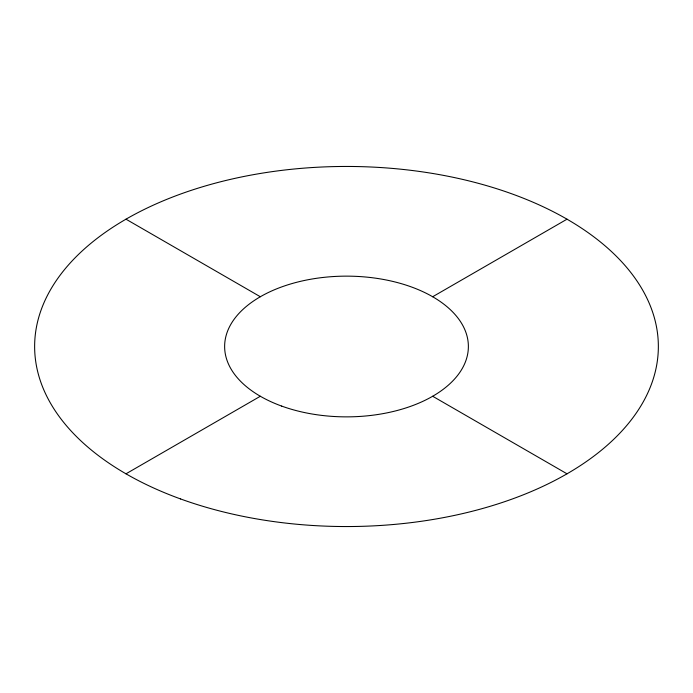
<?xml version="1.0" encoding="UTF-8"?>
<svg xmlns="http://www.w3.org/2000/svg" width="693" height="693" viewBox="0 0 693 693"><rect width="100%" height="100%" fill="white"/><g stroke="black" fill="none" stroke-linecap="round" stroke-linejoin="round"><path stroke-width="1.04" d="M125.987 473.813L260.325 396.257M432.675 296.743L567.013 219.187M125.987 219.187L260.325 296.743M432.675 396.257L567.013 473.813M180.587 498.951A311.85 180.041 0 0 0 658.133 353.231A311.85 180.041 0 0 0 200.779 187.318A311.85 180.041 0 0 0 180.587 498.951M281.661 406.081A121.873 70.365 0 0 0 468.286 349.133A121.873 70.365 0 0 0 289.553 284.295A121.873 70.365 0 0 0 281.661 406.081"/></g></svg>
